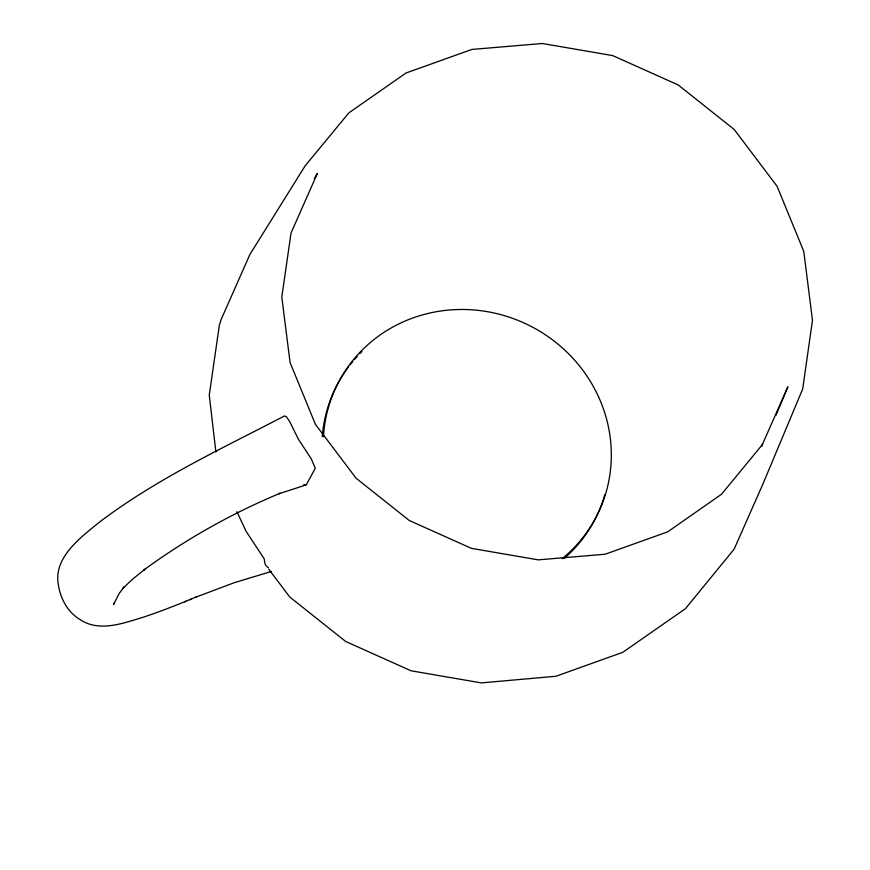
<?xml version="1.0" encoding="UTF-8"?>
<svg xmlns="http://www.w3.org/2000/svg" width="870" height="870" viewBox="0 0 870 870"><rect width="100%" height="100%" fill="white"/><g stroke="black" fill="none" stroke-linecap="round" stroke-linejoin="round"><path stroke-width="1.3" d="M775.909 415.425L787.894 386.791L761.609 446.245L762.598 444.342L721.534 494.236L667.692 531.842L605.161 554.223L538.204 559.856L471.388 548.35L409.27 520.499L356.058 478.195L315.408 424.321L290.08 362.551L281.793 297.094L291.058 232.953L317.343 173.489L314.233 178.818M114.514 602.497L113.47 604.574L119.136 593.59L124.062 586.935L122.833 588.49L132.044 579.616L144.909 569.208L143.811 570.013C186.017 539.172 231.931 513.289 280.216 493.225L278.944 493.758L306.24 484.873L315.288 468.277L311.264 458.805L298.334 439.122L289.71 421.569L286.447 416.817L284.566 415.925C222.024 448.485 157.459 478.467 100.855 521.065L99.756 521.869C81.758 536.714 53.983 556.485 58.159 583.476C60.073 597.984 67.262 611.925 80.094 619.603C99.256 632.446 123.225 623.225 143.137 617.254C159.297 611.882 175.174 605.716 190.889 599.191M184.603 601.779L185.81 601.279M189.714 599.68L196.598 596.82M195.369 597.331L234.454 582.639L271.429 571.449M305 485.264L304.261 485.362L305.577 485.275M303.402 484.905L304.63 485.286M268.645 569.045L289.732 596.994L345.694 641.494L411.053 670.792L481.338 682.896L555.832 676.284L622.822 652.304L685.462 608.652L734.139 549.155L762.729 484.481L802.684 388.999L812.482 320.29L803.76 251.332L777.073 186.267L734.247 129.521L678.208 84.956L612.763 55.615L542.38 43.5L471.855 49.438L405.985 73.015L348.816 112.904L305.076 165.909L249.853 254.551L221.274 319.225L219.36 325.108L209.257 395.154L215.901 452.074M236.879 511.701L246.221 531.526L264.186 558.768L264.806 562.792A223.22 37.105 -29.7 0 0 268.341 567.555M604.77 494.769A145.399 138.895 27.3 0 1 563.977 558.638M322.27 436.62A145.399 138.895 27.3 0 1 348.544 366.857M350.197 364.704A145.399 138.895 27.3 0 1 352.752 361.539M354.514 359.473A145.399 138.895 27.3 0 1 357.222 356.439M360.028 353.503A145.399 138.895 27.3 0 1 361.931 351.6M323.444 436.696A145.399 138.895 27.3 0 1 530.385 326.032A145.399 138.895 27.3 0 1 562.227 558.627"/></g></svg>
